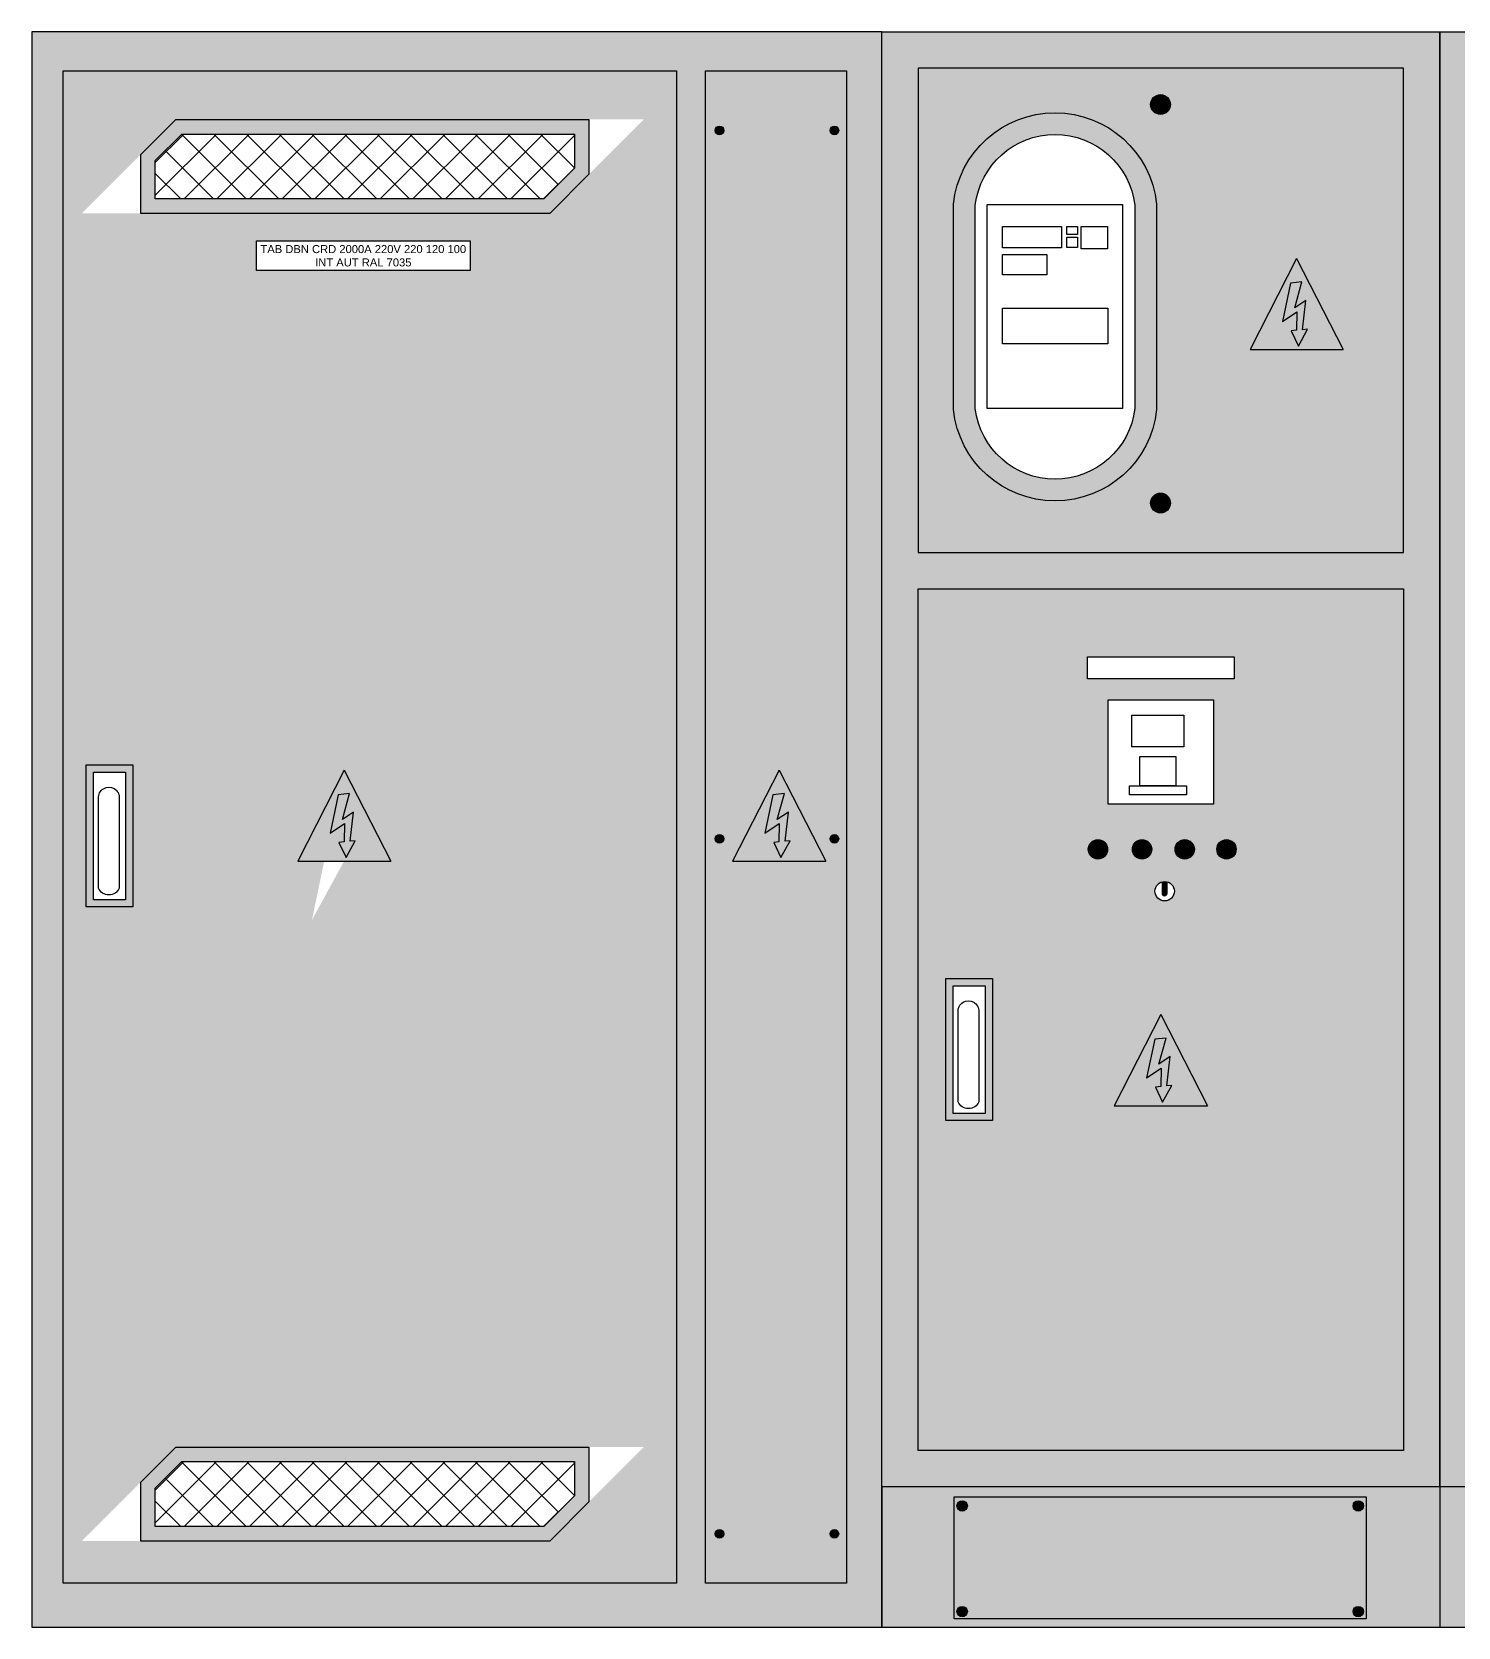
# Model space of a CAD drawing. Header units: metres. Extents: x 81 to 650, y -25 to 177.
# Drawn here: x 254.462 to 256.422, y 35.921 to 38.114 of the extents above; entities that cross this region are included whole.
import ezdxf

# ---------------------------------------------------------------- set-up
doc = ezdxf.new("R2010")
doc.units = ezdxf.units.M
doc.layers.add('EQUIPOS', color=7, linetype='Continuous', true_color=0xc7c7c7)
doc.layers.add('RE80', color=7, linetype='Continuous', lineweight=15)
doc.styles.add('ROMANS', font='arial.ttf')

msp = doc.modelspace()

# ---------------------------------------------------------------- hatches: boundary and pattern name
at = {"transparency": 33554687}
h = msp.add_hatch(color=256, dxfattribs=at)
h.dxf.hatch_style = 1
h.paths.add_polyline_path([(256.0266, 38.0141, 1), (255.9995, 38.0141, 1)])
h = msp.add_hatch(color=256, dxfattribs=at)
h.dxf.hatch_style = 1
h.paths.add_polyline_path([(256.0078, 37.8773), (256.0078, 37.6247, -1), (255.7284, 37.5948), (255.7284, 37.8474, -1)])
h.paths.add_polyline_path([(255.9778, 37.8756), (255.9778, 37.623, -1), (255.7584, 37.5965), (255.7584, 37.8491, -1)], flags=16)
h.paths.add_polyline_path([(255.775, 37.8769), (255.961, 37.8769), (255.961, 37.5962), (255.775, 37.5962)], flags=0)
h.paths.add_polyline_path([(255.877, 37.8463), (255.877, 37.8173), (255.7961, 37.8173), (255.7961, 37.8463)], flags=0)
h.paths.add_polyline_path([(255.8842, 37.8463), (255.899, 37.8463), (255.899, 37.8354), (255.8842, 37.8354)], flags=0)
h.paths.add_polyline_path([(255.9042, 37.8463), (255.9404, 37.8463), (255.9404, 37.8156), (255.9042, 37.8156)], flags=0)
h.paths.add_polyline_path([(255.8842, 37.8317), (255.899, 37.8317), (255.899, 37.8176), (255.8842, 37.8176)], flags=0)
h.paths.add_polyline_path([(255.857, 37.8079), (255.857, 37.7799), (255.7961, 37.7799), (255.7961, 37.8079)], flags=0)
h.paths.add_polyline_path([(255.796, 37.7343), (255.9405, 37.7343), (255.9405, 37.6853), (255.796, 37.6853)], flags=0)
h = msp.add_hatch(color=256, dxfattribs=at)
h.dxf.hatch_style = 1
h.paths.add_polyline_path([(254.6115, 37.9454), (254.6115, 37.8644), (255.1736, 37.8644), (255.2275, 37.9182), (255.2275, 37.9936), (254.6597, 37.9936)])
h.paths.add_polyline_path([(254.668, 37.9736), (255.2075, 37.9736), (255.2075, 37.9265), (255.1653, 37.8844), (254.6315, 37.8844), (254.6315, 37.9372)], flags=16)
h = msp.add_hatch(color=256, dxfattribs=at)
h.dxf.hatch_style = 1
h.paths.add_polyline_path([(255.4128, 37.9786, 1), (255.401, 37.9786, 1)])
h = msp.add_hatch(color=256, dxfattribs=at)
h.dxf.hatch_style = 1
h.paths.add_polyline_path([(255.5707, 37.9786, 1), (255.5588, 37.9786, 1)])
h = msp.add_hatch(dxfattribs=at)
h.set_pattern_fill('ANSI37', color=256, scale=0.01)
h.set_pattern_definition([(45, (0.011264, 1.80382), (-0.0224506403, 0.0224506403), []), (135, (0.011264, 1.80382), (-0.0224506403, -0.0224506403), [])])
h.paths.add_polyline_path([(255.1653, 37.8844), (255.2075, 37.9265), (255.2075, 37.9736), (254.668, 37.9736), (254.6315, 37.9372), (254.6315, 37.8844)])
h = msp.add_hatch(color=2, dxfattribs=at)
h.dxf.hatch_style = 1
h.paths.add_polyline_path([(256.2001, 37.8026), (256.1361, 37.6774), (256.2642, 37.6774)])
h.paths.add_polyline_path([(256.2152, 37.7054), (256.2026, 37.6822), (256.1927, 37.703), (256.1999, 37.7038), (256.2003, 37.729), (256.1806, 37.7157), (256.1916, 37.7686), (256.2073, 37.7703), (256.1976, 37.7347), (256.2128, 37.7449), (256.2083, 37.7046)], flags=16)
h = msp.add_hatch(color=256, dxfattribs=at)
h.dxf.hatch_style = 1
h.paths.add_polyline_path([(256.2128, 37.7449), (256.1976, 37.7347), (256.2073, 37.7703), (256.1916, 37.7686), (256.1806, 37.7157), (256.2003, 37.729), (256.1999, 37.7038), (256.1927, 37.703), (256.2026, 37.6822), (256.2152, 37.7054), (256.2083, 37.7046)])
h = msp.add_hatch(color=256, dxfattribs=at)
h.dxf.hatch_style = 1
h.paths.add_polyline_path([(255.9995, 37.4664, 1), (256.0266, 37.4664, 1)])
h = msp.add_hatch(color=256, dxfattribs=at)
h.dxf.hatch_style = 1
h.paths.add_polyline_path([(254.5365, 36.9112), (254.6006, 36.9112), (254.6006, 37.1066), (254.5365, 37.1066)])
h.paths.add_polyline_path([(254.5465, 37.0966), (254.5906, 37.0966), (254.5906, 36.9212), (254.5465, 36.9212)], flags=16)
h = msp.add_hatch(color=2, dxfattribs=at)
h.dxf.hatch_style = 1
h.paths.add_polyline_path([(254.8272, 36.9741), (254.9553, 36.9741), (254.8912, 37.0994)])
h.paths.add_polyline_path([(254.8984, 37.0671), (254.8887, 37.0315), (254.9039, 37.0417), (254.8994, 37.0014), (254.9063, 37.0022), (254.8937, 36.979), (254.8838, 36.9998), (254.891, 37.0006), (254.8914, 37.0258), (254.8717, 37.0125), (254.8827, 37.0654)], flags=16)
h = msp.add_hatch(color=2, dxfattribs=at)
h.dxf.hatch_style = 1
h.paths.add_polyline_path([(255.4248, 36.9741), (255.553, 36.9741), (255.4889, 37.0994)])
h.paths.add_polyline_path([(255.4961, 37.0671), (255.4864, 37.0315), (255.5016, 37.0417), (255.4971, 37.0014), (255.504, 37.0022), (255.4914, 36.979), (255.4814, 36.9998), (255.4887, 37.0006), (255.4891, 37.0258), (255.4694, 37.0125), (255.4804, 37.0654)], flags=16)
h = msp.add_hatch(color=256, dxfattribs=at)
h.dxf.hatch_style = 1
h.paths.add_polyline_path([(254.8914, 37.0258), (254.891, 37.0006), (254.8838, 36.9998), (254.8937, 36.979), (254.9063, 37.0022), (254.8994, 37.0014), (254.9039, 37.0417), (254.8887, 37.0315), (254.8984, 37.0671), (254.8827, 37.0654), (254.8717, 37.0125)])
h = msp.add_hatch(color=256, dxfattribs=at)
h.dxf.hatch_style = 1
h.paths.add_polyline_path([(255.4891, 37.0258), (255.4887, 37.0006), (255.4814, 36.9998), (255.4914, 36.979), (255.504, 37.0022), (255.4971, 37.0014), (255.5016, 37.0417), (255.4864, 37.0315), (255.4961, 37.0671), (255.4804, 37.0654), (255.4694, 37.0125)])
h = msp.add_hatch(color=256, dxfattribs=at)
h.dxf.hatch_style = 1
h.paths.add_polyline_path([(255.4128, 37.0048, 1), (255.401, 37.0048, 1)])
h = msp.add_hatch(color=256, dxfattribs=at)
h.dxf.hatch_style = 1
h.paths.add_polyline_path([(255.5707, 37.0048, 1), (255.5588, 37.0048, 1)])
h = msp.add_hatch(color=3, dxfattribs=at)
h.dxf.hatch_style = 1
h.paths.add_polyline_path([(255.9138, 36.9904, 1), (255.9403, 36.9904, 1)])
h = msp.add_hatch(color=1, dxfattribs=at)
h.dxf.hatch_style = 1
h.paths.add_polyline_path([(255.9745, 36.9904, 1), (256.001, 36.9904, 1)])
h = msp.add_hatch(color=3, dxfattribs=at)
h.dxf.hatch_style = 1
h.paths.add_polyline_path([(256.0332, 36.9904, 1), (256.0597, 36.9904, 1)])
h = msp.add_hatch(color=1, dxfattribs=at)
h.dxf.hatch_style = 1
h.paths.add_polyline_path([(256.117, 36.9904, 1), (256.0905, 36.9904, 1)])
h = msp.add_hatch(color=256, dxfattribs=at)
h.dxf.hatch_style = 1
h.paths.add_polyline_path([(256.0219, 36.9457, 0.123319), (256.0154, 36.9456), (256.0155, 36.9287, 0.65525), (256.0219, 36.9288)])
h = msp.add_hatch(color=256, dxfattribs=at)
h.dxf.hatch_style = 1
h.paths.add_polyline_path([(255.718, 36.6175), (255.7821, 36.6175), (255.7821, 36.813), (255.718, 36.813)])
h.paths.add_polyline_path([(255.728, 36.803), (255.7721, 36.803), (255.7721, 36.6275), (255.728, 36.6275)], flags=16)
h = msp.add_hatch(color=2, dxfattribs=at)
h.dxf.hatch_style = 1
h.paths.add_polyline_path([(255.9495, 36.638), (256.0777, 36.638), (256.0136, 36.7632)])
h.paths.add_polyline_path([(256.0208, 36.7309), (256.011, 36.6953), (256.0263, 36.7055), (256.0217, 36.6653), (256.0287, 36.666), (256.016, 36.6428), (256.0061, 36.6636), (256.0134, 36.6644), (256.0138, 36.6896), (255.994, 36.6763), (256.0051, 36.7293)], flags=16)
h = msp.add_hatch(color=256, dxfattribs=at)
h.dxf.hatch_style = 1
h.paths.add_polyline_path([(256.0138, 36.6896), (256.0134, 36.6644), (256.0061, 36.6636), (256.016, 36.6428), (256.0287, 36.666), (256.0217, 36.6653), (256.0263, 36.7055), (256.011, 36.6953), (256.0208, 36.7309), (256.0051, 36.7293), (255.994, 36.6763)])
h = msp.add_hatch(color=256, dxfattribs=at)
h.dxf.hatch_style = 1
h.paths.add_polyline_path([(254.6115, 36.1207), (254.6115, 36.0396), (255.1736, 36.0396), (255.2275, 36.0934), (255.2275, 36.1688), (254.6597, 36.1688)])
h.paths.add_polyline_path([(254.668, 36.1488), (255.2075, 36.1488), (255.2075, 36.1017), (255.1653, 36.0596), (254.6315, 36.0596), (254.6315, 36.1124)], flags=16)
h = msp.add_hatch(dxfattribs=at)
h.set_pattern_fill('ANSI37', color=256, scale=0.01)
h.set_pattern_definition([(45, (0.011264, -0.020934), (-0.0224506403, 0.0224506403), []), (135, (0.011264, -0.020934), (-0.0224506403, -0.0224506403), [])])
h.paths.add_polyline_path([(255.1653, 36.0596), (255.2075, 36.1017), (255.2075, 36.1488), (254.668, 36.1488), (254.6315, 36.1124), (254.6315, 36.0596)])
h = msp.add_hatch(color=256, dxfattribs=at)
h.dxf.hatch_style = 1
h.paths.add_polyline_path([(255.7476, 36.0879, 1), (255.7334, 36.0879, 1)])
h = msp.add_hatch(color=256, dxfattribs=at)
h.dxf.hatch_style = 1
h.paths.add_polyline_path([(256.292, 36.0879, 1), (256.2777, 36.0879, 1)])
h = msp.add_hatch(color=256, dxfattribs=at)
h.dxf.hatch_style = 1
h.paths.add_polyline_path([(255.4128, 36.0494, 1), (255.401, 36.0494, 1)])
h = msp.add_hatch(color=256, dxfattribs=at)
h.dxf.hatch_style = 1
h.paths.add_polyline_path([(255.5707, 36.0494, 1), (255.5588, 36.0494, 1)])
h = msp.add_hatch(color=256, dxfattribs=at)
h.dxf.hatch_style = 1
h.paths.add_polyline_path([(255.7334, 35.9427, 1), (255.7476, 35.9427, 1)])
h = msp.add_hatch(color=256, dxfattribs=at)
h.dxf.hatch_style = 1
h.paths.add_polyline_path([(256.292, 35.9427, 1), (256.2777, 35.9427, 1)])
at = {"layer": 'EQUIPOS', "transparency": 33554687}
h = msp.add_hatch(color=256, dxfattribs=at)
h.dxf.hatch_style = 1
h.paths.add_polyline_path([(255.63, 35.9214), (255.63, 38.114), (254.4619, 38.114), (254.4619, 35.9214)])
h.paths.add_polyline_path([(254.5049, 35.9819), (255.348, 35.9819), (255.348, 38.0606), (254.5049, 38.0606)], flags=16)
h.paths.add_polyline_path([(255.3029, 37.9936), (255.1736, 37.8644), (254.5304, 37.8644), (254.6597, 37.9936)], flags=0)
h.paths.add_polyline_path([(255.2075, 37.9736), (255.2075, 37.8844), (254.6315, 37.8844), (254.6315, 37.9736)], flags=0)
h.paths.add_polyline_path([(254.7707, 37.827), (255.0643, 37.827), (255.0643, 37.7862), (254.7707, 37.7862)], flags=0)
h.paths.add_polyline_path([(255.3876, 38.0606), (255.5817, 38.0606), (255.5817, 35.9819), (255.3876, 35.9819)], flags=16)
h.paths.add_polyline_path([(254.5365, 37.1066), (254.6006, 37.1066), (254.6006, 36.9112), (254.5365, 36.9112)], flags=0)
h.paths.add_polyline_path([(254.5465, 37.0966), (254.5906, 37.0966), (254.5906, 36.9212), (254.5465, 36.9212)], flags=0)
h.paths.add_polyline_path([(254.8912, 37.0994), (254.9553, 36.9741), (254.8272, 36.9741)], flags=0)
h.paths.add_polyline_path([(254.8827, 37.0654), (254.8984, 37.0671), (254.8887, 37.0315), (254.9039, 37.0417), (254.8994, 37.0014), (254.9063, 37.0022), (254.8467, 36.8931)], flags=0)
h.paths.add_polyline_path([(255.4248, 36.9741), (255.4889, 37.0994), (255.553, 36.9741)], flags=0)
h.paths.add_polyline_path([(255.4804, 37.0654), (255.4961, 37.0671), (255.4864, 37.0315), (255.5016, 37.0417), (255.4971, 37.0014), (255.504, 37.0022), (255.4444, 36.8931)], flags=0)
h.paths.add_polyline_path([(254.6597, 36.1688), (255.3029, 36.1688), (255.1736, 36.0396), (254.5304, 36.0396)], flags=0)
h.paths.add_polyline_path([(255.2075, 36.1488), (255.2075, 36.0596), (254.6315, 36.0596), (254.6315, 36.1488)], flags=0)
h.paths.add_polyline_path([(254.7734, 37.7855), (255.0617, 37.7855), (255.0617, 37.8266), (254.7734, 37.8266)], flags=8)
h = msp.add_hatch(color=256, dxfattribs=at)
h.dxf.hatch_style = 1
h.paths.add_polyline_path([(255.63, 36.114), (256.3971, 36.114), (256.3971, 38.114), (255.63, 38.114)])
h.paths.add_polyline_path([(255.68, 38.064), (256.3471, 38.064), (256.3471, 37.3986), (255.68, 37.3986)], flags=16)
h.paths.add_polyline_path([(256.0078, 37.8773), (256.0078, 37.5948, -0.898837), (255.7284, 37.5948), (255.7284, 37.8773, -0.898837)], flags=0)
h.paths.add_polyline_path([(255.9778, 37.8756), (255.9778, 37.5965, -0.886621), (255.7584, 37.5965), (255.7584, 37.8756, -0.886621)], flags=0)
h.paths.add_polyline_path([(255.775, 37.8769), (255.961, 37.8769), (255.961, 37.5962), (255.775, 37.5962)], flags=0)
h.paths.add_polyline_path([(255.7961, 37.8463), (255.877, 37.8463), (255.877, 37.8173), (255.7961, 37.8173)], flags=0)
h.paths.add_polyline_path([(255.7961, 37.8079), (255.857, 37.8079), (255.857, 37.7799), (255.7961, 37.7799)], flags=0)
h.paths.add_polyline_path([(255.8842, 37.8463), (255.899, 37.8463), (255.899, 37.8354), (255.8842, 37.8354)], flags=0)
h.paths.add_polyline_path([(255.796, 37.7343), (255.9405, 37.7343), (255.9405, 37.6853), (255.796, 37.6853)], flags=0)
h.paths.add_polyline_path([(255.9995, 38.0141, -1), (256.0266, 38.0141, -1)], flags=0)
h.paths.add_polyline_path([(256.2001, 37.8026), (256.2642, 37.6774), (256.1361, 37.6774)], flags=0)
h.paths.add_polyline_path([(256.1916, 37.7686), (256.2073, 37.7703), (256.1976, 37.7347), (256.2128, 37.7449), (256.2083, 37.7046), (256.2152, 37.7054), (256.2026, 37.6822), (256.1927, 37.703), (256.1999, 37.7038), (256.2003, 37.729), (256.1806, 37.7157)], flags=0)
h.paths.add_polyline_path([(256.0266, 37.4664, -1), (255.9995, 37.4664, -1)], flags=0)
h.paths.add_polyline_path([(255.68, 37.3486), (256.3471, 37.3486), (256.3471, 36.164), (255.68, 36.164)], flags=16)
h.paths.add_polyline_path([(255.9129, 37.2549), (256.1143, 37.2549), (256.1143, 37.2249), (255.9129, 37.2249)], flags=0)
h.paths.add_polyline_path([(255.9411, 37.1957), (256.0861, 37.1957), (256.0861, 37.0525), (255.9411, 37.0525)], flags=0)
h.paths.add_polyline_path([(255.9739, 37.1747), (256.045, 37.1747), (256.045, 37.1315), (255.9739, 37.1315)], flags=0)
h.paths.add_polyline_path([(255.9846, 37.1181), (256.0343, 37.1181), (256.0343, 37.0778), (256.0486, 37.0778), (256.0486, 37.0654), (255.9703, 37.0654), (255.9703, 37.0778), (255.9846, 37.0778)], flags=0)
h.paths.add_polyline_path([(255.9403, 36.9904, -1), (255.9138, 36.9904, -1)], flags=0)
h.paths.add_polyline_path([(256.001, 36.9904, -1), (255.9745, 36.9904, -1)], flags=0)
h.paths.add_polyline_path([(256.0597, 36.9904, -1), (256.0332, 36.9904, -1)], flags=0)
h.paths.add_polyline_path([(256.117, 36.9904, -1), (256.0905, 36.9904, -1)], flags=0)
h.paths.add_polyline_path([(256.032, 36.9328, -1), (256.0055, 36.9328, -1)], flags=0)
h.paths.add_polyline_path([(255.718, 36.813), (255.7821, 36.813), (255.7821, 36.6175), (255.718, 36.6175)], flags=0)
h.paths.add_polyline_path([(255.728, 36.803), (255.7721, 36.803), (255.7721, 36.6275), (255.728, 36.6275)], flags=0)
h.paths.add_polyline_path([(256.0136, 36.7632), (256.0777, 36.638), (255.9495, 36.638)], flags=0)
h.paths.add_polyline_path([(256.0051, 36.7293), (256.0208, 36.7309), (256.011, 36.6953), (256.0263, 36.7055), (256.0217, 36.6653), (256.0287, 36.666), (256.016, 36.6428), (256.0061, 36.6636), (256.0134, 36.6644), (256.0138, 36.6896), (255.994, 36.6763)], flags=0)
h = msp.add_hatch(color=256, dxfattribs=at)
h.dxf.hatch_style = 1
h.paths.add_polyline_path([(257.1642, 38.114), (256.3971, 38.114), (256.3971, 36.114), (257.1642, 36.114)])
h.paths.add_polyline_path([(256.4471, 37.3986), (256.4471, 38.064), (257.1142, 38.064), (257.1142, 37.3986)], flags=16)
h.paths.add_polyline_path([(257.1142, 37.3486), (257.1142, 36.164), (256.4471, 36.164), (256.4471, 37.3486)], flags=16)
h.paths.add_polyline_path([(256.4954, 37.5948), (256.4954, 37.8773, -0.898837), (256.7749, 37.8773), (256.7749, 37.5948, -0.898837)], flags=0)
h.paths.add_polyline_path([(256.5254, 37.5965), (256.5254, 37.8756, -0.886621), (256.7449, 37.8756), (256.7449, 37.5965, -0.886621)], flags=0)
h.paths.add_polyline_path([(256.6799, 37.2549), (256.8813, 37.2549), (256.8813, 37.2249), (256.6799, 37.2249)], flags=0)
h.paths.add_polyline_path([(256.7666, 37.4664, -1), (256.7937, 37.4664, -1)], flags=0)
h.paths.add_polyline_path([(256.542, 37.5962), (256.542, 37.8769), (256.7281, 37.8769), (256.7281, 37.5962)], flags=0)
h.paths.add_polyline_path([(256.7082, 37.1957), (256.8531, 37.1957), (256.8531, 37.0525), (256.7082, 37.0525)], flags=0)
h.paths.add_polyline_path([(256.741, 37.1747), (256.812, 37.1747), (256.812, 37.1315), (256.741, 37.1315)], flags=0)
h.paths.add_polyline_path([(256.563, 37.6853), (256.563, 37.7343), (256.7076, 37.7343), (256.7076, 37.6853)], flags=0)
h.paths.add_polyline_path([(256.7517, 37.1181), (256.8014, 37.1181), (256.8014, 37.0778), (256.8157, 37.0778), (256.8157, 37.0654), (256.7374, 37.0654), (256.7374, 37.0778), (256.7517, 37.0778)], flags=0)
h.paths.add_polyline_path([(256.7074, 36.9904, -1), (256.6809, 36.9904, -1)], flags=0)
h.paths.add_polyline_path([(256.5632, 37.7799), (256.5632, 37.8079), (256.6241, 37.8079), (256.6241, 37.7799)], flags=0)
h.paths.add_polyline_path([(256.768, 36.9904, -1), (256.7415, 36.9904, -1)], flags=0)
h.paths.add_polyline_path([(256.9031, 37.6774), (256.9672, 37.8026), (257.0313, 37.6774)], flags=0)
h.paths.add_polyline_path([(256.5632, 37.8173), (256.5632, 37.8463), (256.644, 37.8463), (256.644, 37.8173)], flags=0)
h.paths.add_polyline_path([(256.8268, 36.9904, -1), (256.8003, 36.9904, -1)], flags=0)
h.paths.add_polyline_path([(256.6513, 37.8176), (256.6513, 37.8317), (256.6513, 37.8463), (256.6661, 37.8463), (256.7075, 37.8463), (256.7075, 37.8156), (256.6661, 37.8156), (256.6661, 37.8176)], flags=0)
h.paths.add_polyline_path([(256.8841, 36.9904, -1), (256.8576, 36.9904, -1)], flags=0)
h.paths.add_polyline_path([(256.7991, 36.9328, -1), (256.7726, 36.9328, -1)], flags=0)
h.paths.add_polyline_path([(256.9696, 37.6822), (256.9597, 37.703), (256.967, 37.7038), (256.9674, 37.729), (256.9476, 37.7157), (256.9587, 37.7686), (256.9744, 37.7703), (256.9647, 37.7347), (256.9799, 37.7449), (256.9754, 37.7046), (256.9823, 37.7054)], flags=0)
h.paths.add_polyline_path([(256.5492, 36.813), (256.5492, 36.6175), (256.4851, 36.6175), (256.4851, 36.813)], flags=0)
h.paths.add_polyline_path([(256.5392, 36.803), (256.5392, 36.6275), (256.4951, 36.6275), (256.4951, 36.803)], flags=0)
h.paths.add_polyline_path([(256.5306, 36.7678), (256.5306, 36.6434, -0.661068), (256.5019, 36.6435), (256.5019, 36.7671, -1.026294)], flags=0)
h.paths.add_polyline_path([(256.7806, 36.7632), (256.8447, 36.638), (256.7166, 36.638)], flags=0)
h.paths.add_polyline_path([(256.7666, 38.0141, -1), (256.7937, 38.0141, -1)], flags=0)
h.paths.add_polyline_path([(256.7722, 36.7293), (256.7878, 36.7309), (256.7781, 36.6953), (256.7933, 36.7055), (256.7888, 36.6653), (256.7957, 36.666), (256.7831, 36.6428), (256.7732, 36.6636), (256.7804, 36.6644), (256.7808, 36.6896), (256.7611, 36.6763)], flags=0)
h = msp.add_hatch(color=256, dxfattribs=at)
h.dxf.hatch_style = 1
h.paths.add_polyline_path([(255.68, 38.064), (255.68, 37.3986), (256.3471, 37.3986), (256.3471, 38.064)])
h.paths.add_polyline_path([(255.9995, 38.0141, -1), (256.0266, 38.0141, -1)], flags=16)
h.paths.add_polyline_path([(256.0078, 37.8773), (256.0078, 37.5948, -0.898837), (255.7284, 37.5948), (255.7284, 37.8773, -0.898837)], flags=16)
h.paths.add_polyline_path([(255.9778, 37.8756), (255.9778, 37.5965, -0.886621), (255.7584, 37.5965), (255.7584, 37.8756, -0.886621)], flags=0)
h.paths.add_polyline_path([(256.2001, 37.8026), (256.2642, 37.6774), (256.1361, 37.6774)], flags=16)
h.paths.add_polyline_path([(255.961, 37.8769), (255.961, 37.5962), (255.775, 37.5962), (255.775, 37.8769)], flags=0)
h.paths.add_polyline_path([(256.1916, 37.7686), (256.2073, 37.7703), (256.1976, 37.7347), (256.2128, 37.7449), (256.2083, 37.7046), (256.2152, 37.7054), (256.2026, 37.6822), (256.1927, 37.703), (256.1999, 37.7038), (256.2003, 37.729), (256.1806, 37.7157)], flags=0)
h.paths.add_polyline_path([(255.9404, 37.8463), (255.9404, 37.8156), (255.9042, 37.8156), (255.9042, 37.8463)], flags=0)
h.paths.add_polyline_path([(255.877, 37.8463), (255.877, 37.8173), (255.7961, 37.8173), (255.7961, 37.8463)], flags=0)
h.paths.add_polyline_path([(255.9405, 37.7343), (255.9405, 37.6853), (255.796, 37.6853), (255.796, 37.7343)], flags=0)
h.paths.add_polyline_path([(255.857, 37.8079), (255.857, 37.7799), (255.7961, 37.7799), (255.7961, 37.8079)], flags=0)
h.paths.add_polyline_path([(256.0266, 37.4664, -1), (255.9995, 37.4664, -1)], flags=16)
h = msp.add_hatch(color=256, dxfattribs=at)
h.dxf.hatch_style = 1
h.paths.add_polyline_path([(255.348, 38.0606), (254.5049, 38.0606), (254.5049, 35.9819), (255.348, 35.9819)])
h.paths.add_polyline_path([(255.0643, 37.7862), (254.7707, 37.7862), (254.7707, 37.827), (255.0643, 37.827)], flags=16)
h.paths.add_polyline_path([(255.1736, 37.8644), (254.5304, 37.8644), (254.6597, 37.9936), (255.3029, 37.9936)], flags=16)
h.paths.add_polyline_path([(254.6315, 37.8844), (254.6315, 37.9736), (255.2075, 37.9736), (255.2075, 37.8844)], flags=0)
h.paths.add_polyline_path([(254.8912, 37.0994), (254.9553, 36.9741), (254.8272, 36.9741)], flags=16)
h.paths.add_polyline_path([(254.8984, 37.0671), (254.8887, 37.0315), (254.9039, 37.0417), (254.8994, 37.0014), (254.9063, 37.0022), (254.8467, 36.8931), (254.8827, 37.0654)], flags=16)
h.paths.add_polyline_path([(254.6006, 37.1066), (254.6006, 36.9112), (254.5365, 36.9112), (254.5365, 37.1066)], flags=16)
h.paths.add_polyline_path([(254.5906, 37.0966), (254.5906, 36.9212), (254.5465, 36.9212), (254.5465, 37.0966)], flags=0)
h.paths.add_polyline_path([(254.5304, 36.0396), (254.6597, 36.1688), (255.3029, 36.1688), (255.1736, 36.0396)], flags=16)
h.paths.add_polyline_path([(254.6315, 36.0596), (254.6315, 36.1488), (255.2075, 36.1488), (255.2075, 36.0596)], flags=0)
h.paths.add_polyline_path([(254.7734, 37.7855), (255.0617, 37.7855), (255.0617, 37.8266), (254.7734, 37.8266)], flags=24)
h = msp.add_hatch(color=256, dxfattribs=at)
h.dxf.hatch_style = 1
h.paths.add_polyline_path([(255.5817, 38.0606), (255.3876, 38.0606), (255.3876, 35.9819), (255.5817, 35.9819)])
h.paths.add_polyline_path([(255.401, 37.9786, -1), (255.4128, 37.9786, -1)], flags=16)
h.paths.add_polyline_path([(255.5588, 37.9786, -1), (255.5707, 37.9786, -1)], flags=16)
h.paths.add_polyline_path([(255.4889, 37.0994), (255.553, 36.9741), (255.4248, 36.9741)], flags=16)
h.paths.add_polyline_path([(255.4961, 37.0671), (255.4864, 37.0315), (255.5016, 37.0417), (255.4971, 37.0014), (255.504, 37.0022), (255.4914, 36.979), (255.4814, 36.9998), (255.4887, 37.0006), (255.4891, 37.0258), (255.4694, 37.0125), (255.4804, 37.0654)], flags=0)
h.paths.add_polyline_path([(255.4128, 37.0048, -1), (255.401, 37.0048, -1)], flags=16)
h.paths.add_polyline_path([(255.5707, 37.0048, -1), (255.5588, 37.0048, -1)], flags=16)
h.paths.add_polyline_path([(255.4128, 36.0494, -1), (255.401, 36.0494, -1)], flags=16)
h.paths.add_polyline_path([(255.5707, 36.0494, -1), (255.5588, 36.0494, -1)], flags=16)
h = msp.add_hatch(color=256, dxfattribs=at)
h.dxf.hatch_style = 1
h.paths.add_polyline_path([(255.68, 36.164), (256.3471, 36.164), (256.3471, 37.3486), (255.68, 37.3486)])
h.paths.add_polyline_path([(255.9403, 36.9904, -1), (255.9138, 36.9904, -1)], flags=16)
h.paths.add_polyline_path([(255.9411, 37.0525), (255.9411, 37.1957), (256.0861, 37.1957), (256.0861, 37.0525)], flags=16)
h.paths.add_polyline_path([(255.9703, 37.0654), (255.9703, 37.0778), (255.9846, 37.0778), (255.9846, 37.1181), (256.0343, 37.1181), (256.0343, 37.0778), (256.0486, 37.0778), (256.0486, 37.0654)], flags=0)
h.paths.add_polyline_path([(256.001, 36.9904, -1), (255.9745, 36.9904, -1)], flags=16)
h.paths.add_polyline_path([(255.9739, 37.1315), (255.9739, 37.1747), (256.045, 37.1747), (256.045, 37.1315)], flags=0)
h.paths.add_polyline_path([(256.032, 36.9328, -1), (256.0055, 36.9328, -1)], flags=16)
h.paths.add_polyline_path([(256.0597, 36.9904, -1), (256.0332, 36.9904, -1)], flags=16)
h.paths.add_polyline_path([(255.9129, 37.2249), (255.9129, 37.2549), (256.1143, 37.2549), (256.1143, 37.2249)], flags=16)
h.paths.add_polyline_path([(255.7821, 36.813), (255.7821, 36.6175), (255.718, 36.6175), (255.718, 36.813)], flags=16)
h.paths.add_polyline_path([(255.7721, 36.803), (255.7721, 36.6275), (255.728, 36.6275), (255.728, 36.803)], flags=0)
h.paths.add_polyline_path([(256.117, 36.9904, -1), (256.0905, 36.9904, -1)], flags=16)
h.paths.add_polyline_path([(256.0136, 36.7632), (256.0777, 36.638), (255.9495, 36.638)], flags=16)
h.paths.add_polyline_path([(256.0051, 36.7293), (256.0208, 36.7309), (256.011, 36.6953), (256.0263, 36.7055), (256.0217, 36.6653), (256.0287, 36.666), (256.016, 36.6428), (256.0061, 36.6636), (256.0134, 36.6644), (256.0138, 36.6896), (255.994, 36.6763)], flags=0)
h = msp.add_hatch(color=256, dxfattribs=at)
h.dxf.hatch_style = 1
h.paths.add_polyline_path([(256.3971, 36.114), (255.63, 36.114), (255.6301, 35.9214), (256.3971, 35.9214)])
h.paths.add_polyline_path([(255.7296, 36.1005), (255.7334, 36.0879, -1), (255.7476, 36.0879, -1), (255.7334, 36.0879), (255.7334, 35.9428, -0.988067), (255.7476, 35.9427, -0.414214), (255.7405, 35.9355), (256.2848, 35.9355, -0.412607), (256.2777, 35.9427, -1), (256.292, 35.9427), (256.292, 36.0878, -0.988739), (256.2777, 36.0879, -1), (256.292, 36.0879), (256.2956, 36.1005)], flags=16)
h = msp.add_hatch(color=256, dxfattribs=at)
h.dxf.hatch_style = 1
h.paths.add_polyline_path([(257.1642, 36.114), (256.3971, 36.114), (256.3971, 35.9214), (257.1642, 35.9214)])
h.paths.add_polyline_path([(256.4967, 36.1005), (257.0626, 36.1005), (257.0626, 35.9325), (256.4967, 35.9325)], flags=16)
h.paths.add_polyline_path([(256.5147, 35.9427, -1), (256.5004, 35.9427, -1)], flags=0)
h.paths.add_polyline_path([(256.5004, 36.0879, -1), (256.5147, 36.0879, -1)], flags=0)
h.paths.add_polyline_path([(257.0591, 35.9427, -1), (257.0448, 35.9427, -1)], flags=0)
h.paths.add_polyline_path([(257.0591, 36.0879, -1), (257.0448, 36.0879, -1)], flags=0)
h = msp.add_hatch(color=256, dxfattribs=at)
h.dxf.hatch_style = 1
h.paths.add_polyline_path([(255.7296, 36.1005), (256.2956, 36.1005), (256.2956, 35.9325), (255.7296, 35.9325)])

# ---------------------------------------------------------------- linework, layer by layer
for points in [[(255.63, 35.9214), (255.63, 38.114), (254.4619, 38.114), (254.4619, 35.9214)], [(256.3971, 38.114), (256.3971, 36.114), (255.63, 36.114), (255.63, 38.114)], [(257.1642, 38.114), (257.1642, 36.114), (256.3971, 36.114), (256.3971, 38.114)], [(256.3471, 37.3986), (256.3471, 38.064), (255.68, 38.064), (255.68, 37.3986)], [(254.5049, 38.0606), (255.348, 38.0606), (255.348, 35.9819), (254.5049, 35.9819)], [(255.3876, 38.0606), (255.5817, 38.0606), (255.5817, 35.9819), (255.3876, 35.9819)], [(254.6597, 37.9936), (255.2275, 37.9936), (255.2275, 37.9182), (255.1736, 37.8644), (254.6115, 37.8644), (254.6115, 37.9454)], [(254.668, 37.9736), (255.2075, 37.9736), (255.2075, 37.9265), (255.1653, 37.8844), (254.6315, 37.8844), (254.6315, 37.9372)], [(255.775, 37.8769), (255.961, 37.8769), (255.961, 37.5962), (255.775, 37.5962)], [(255.7961, 37.8463), (255.877, 37.8463), (255.877, 37.8173), (255.7961, 37.8173)], [(255.8842, 37.8463), (255.899, 37.8463), (255.899, 37.8354), (255.8842, 37.8354)], [(255.9042, 37.8463), (255.9404, 37.8463), (255.9404, 37.8156), (255.9042, 37.8156)], [(254.7707, 37.827), (255.0643, 37.827), (255.0643, 37.7862), (254.7707, 37.7862)], [(255.8842, 37.8317), (255.899, 37.8317), (255.899, 37.8176), (255.8842, 37.8176)], [(255.7961, 37.8079), (255.857, 37.8079), (255.857, 37.7799), (255.7961, 37.7799)], [(256.2152, 37.7054), (256.2083, 37.7046), (256.2128, 37.7449), (256.1976, 37.7347), (256.2073, 37.7703), (256.1916, 37.7686), (256.1806, 37.7157), (256.2003, 37.729), (256.1999, 37.7038), (256.1927, 37.703), (256.2026, 37.6822)], [(255.796, 37.7343), (255.9405, 37.7343), (255.9405, 37.6853), (255.796, 37.6853)], [(255.68, 36.164), (255.68, 37.3486), (256.3471, 37.3486), (256.3471, 36.164)], [(255.9129, 37.2549), (256.1143, 37.2549), (256.1143, 37.2249), (255.9129, 37.2249)], [(255.9411, 37.1957), (256.0861, 37.1957), (256.0861, 37.0525), (255.9411, 37.0525)], [(255.9739, 37.1747), (256.045, 37.1747), (256.045, 37.1315), (255.9739, 37.1315)], [(254.5365, 37.1066), (254.6006, 37.1066), (254.6006, 36.9112), (254.5365, 36.9112)], [(255.9846, 37.1181), (256.0343, 37.1181), (256.0343, 37.0778), (255.9846, 37.0778)], [(254.5465, 37.0966), (254.5906, 37.0966), (254.5906, 36.9212), (254.5465, 36.9212)], [(255.9703, 37.0778), (256.0486, 37.0778), (256.0486, 37.0654), (255.9703, 37.0654)], [(254.9063, 37.0022), (254.8994, 37.0014), (254.9039, 37.0417), (254.8887, 37.0315), (254.8984, 37.0671), (254.8827, 37.0654), (254.8717, 37.0125), (254.8914, 37.0258), (254.891, 37.0006), (254.8838, 36.9998), (254.8937, 36.979)], [(255.504, 37.0022), (255.4971, 37.0014), (255.5016, 37.0417), (255.4864, 37.0315), (255.4961, 37.0671), (255.4804, 37.0654), (255.4694, 37.0125), (255.4891, 37.0258), (255.4887, 37.0006), (255.4814, 36.9998), (255.4914, 36.979)], [(255.718, 36.813), (255.7821, 36.813), (255.7821, 36.6175), (255.718, 36.6175)], [(255.728, 36.803), (255.7721, 36.803), (255.7721, 36.6275), (255.728, 36.6275)], [(256.0287, 36.666), (256.0217, 36.6653), (256.0263, 36.7055), (256.011, 36.6953), (256.0208, 36.7309), (256.0051, 36.7293), (255.994, 36.6763), (256.0138, 36.6896), (256.0134, 36.6644), (256.0061, 36.6636), (256.016, 36.6428)], [(254.6597, 36.1688), (255.2275, 36.1688), (255.2275, 36.0934), (255.1736, 36.0396), (254.6115, 36.0396), (254.6115, 36.1207)], [(254.668, 36.1488), (255.2075, 36.1488), (255.2075, 36.1017), (255.1653, 36.0596), (254.6315, 36.0596), (254.6315, 36.1124)], [(257.9313, 36.114), (255.63, 36.114), (255.6301, 35.9214), (257.9313, 35.9214)], [(255.7296, 36.1005), (256.2956, 36.1005), (256.2956, 35.9325), (255.7296, 35.9325)]]:
    msp.add_lwpolyline(points, close=True)
for points in [[(255.7284, 37.5948), (255.7284, 37.8773, -0.898837), (256.0078, 37.8773), (256.0078, 37.5948, -0.898837)], [(255.7584, 37.5965), (255.7584, 37.8756, -0.886621), (255.9778, 37.8756), (255.9778, 37.5965, -0.886621)], [(254.5533, 36.9372), (254.5533, 37.0607, -1.045001), (254.582, 37.0609), (254.582, 36.9371, -0.661068)], [(255.7348, 36.6435), (255.7348, 36.7671, -1.045001), (255.7635, 36.7673), (255.7635, 36.6434, -0.661068)]]:
    msp.add_lwpolyline(points, format="xyb", close=True)
for points in [[(256.2001, 37.8026), (256.1361, 37.6774)], [(256.2001, 37.8026), (256.2642, 37.6774)], [(256.1361, 37.6774), (256.2642, 37.6774)], [(254.8912, 37.0994), (254.8272, 36.9741)], [(254.8912, 37.0994), (254.9553, 36.9741)], [(255.4889, 37.0994), (255.4248, 36.9741)], [(255.4889, 37.0994), (255.553, 36.9741)], [(254.8272, 36.9741), (254.9553, 36.9741)], [(255.4248, 36.9741), (255.553, 36.9741)], [(256.0154, 36.9456), (256.0155, 36.9287)], [(256.0219, 36.9457), (256.0219, 36.9288)], [(256.0136, 36.7632), (255.9495, 36.638)], [(256.0136, 36.7632), (256.0777, 36.638)], [(255.9495, 36.638), (256.0777, 36.638)], [(256.3971, 36.114), (256.3971, 35.9214)]]:
    msp.add_lwpolyline(points)
for centre, radius in [((256.0131, 38.0141), 0.0136), ((255.4069, 37.9786), 0.00593), ((255.5648, 37.9786), 0.00593), ((256.0131, 37.4664), 0.0136), ((255.4069, 37.0048), 0.00593), ((255.5648, 37.0048), 0.00593), ((255.9271, 36.9904), 0.0133), ((255.9877, 36.9904), 0.0133), ((256.0464, 36.9904), 0.0133), ((256.1038, 36.9904), 0.0133), ((256.0188, 36.9328), 0.0133), ((255.7405, 36.0879), 0.00714), ((256.2849, 36.0879), 0.00714), ((255.4069, 36.0494), 0.00593), ((255.5648, 36.0494), 0.00593), ((255.7405, 35.9427), 0.00714), ((256.2849, 35.9427), 0.00714)]:
    msp.add_circle(centre, radius)
msp.add_arc((256.0187, 36.9301), 0.00351, 204.163, 337.1023)

# ---------------------------------------------------------------- texts
at = {"layer": 'RE80', "ltscale": 0.015, "insert": (254.7763, 37.8062, 0), "char_height": 0.011, "width": 0.282126, "attachment_point": 4, "style": 'ROMANS'}
msp.add_mtext('\\pxqc;TAB DBN CRD 2000A 220V 220 120 100\\PINT AUT RAL 7035', dxfattribs=at)

doc.saveas('drawing.dxf')
